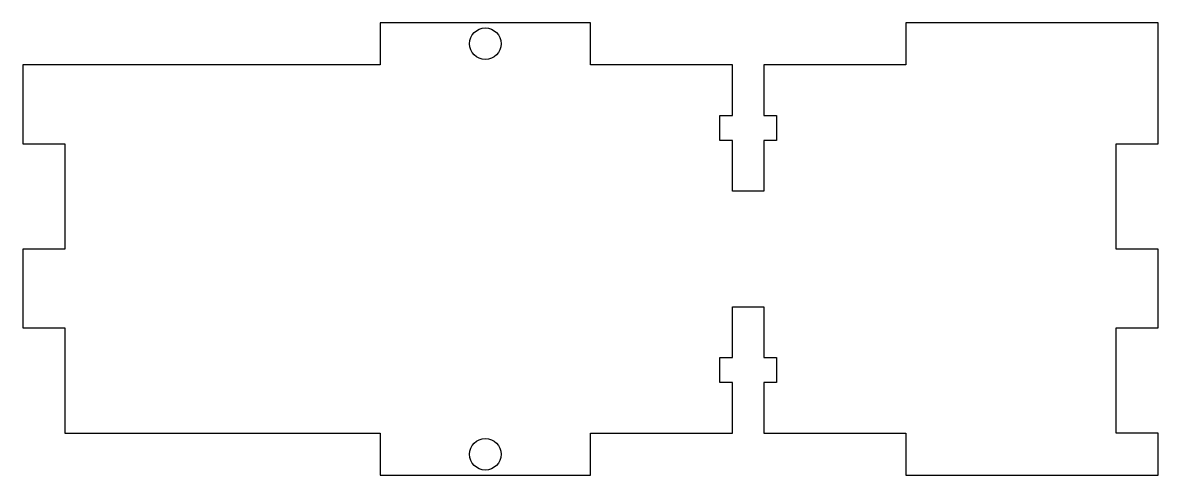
# Model space of a CAD drawing. Header units: millimetres. Extents: x -54 to 54, y -22 to 22.
import ezdxf

# ---------------------------------------------------------------- set-up
doc = ezdxf.new("R2010")
doc.units = ezdxf.units.MM

msp = doc.modelspace()

# ---------------------------------------------------------------- linework, layer by layer
msp.add_lwpolyline([(16.5, -12.7), (16.5, -17.5), (30, -17.5), (30, -21.5), (54, -21.5), (54, -17.5), (50, -17.5), (50, -7.5), (54, -7.5), (54, 0), (50, 0), (50, 10), (54, 10), (54, 21.5), (30, 21.5), (30, 17.5), (16.5, 17.5), (16.5, 12.7), (17.7, 12.7), (17.7, 10.3), (16.5, 10.3), (16.5, 5.5), (13.5, 5.5), (13.5, 10.3), (12.3, 10.3), (12.3, 12.7), (13.5, 12.7), (13.5, 17.5), (0, 17.5), (0, 21.5), (-20, 21.5), (-20, 17.5), (-54, 17.5), (-54, 10), (-50, 10), (-50, 0), (-54, 0), (-54, -7.5), (-50, -7.5), (-50, -17.5), (-20, -17.5), (-20, -21.5), (0, -21.5), (0, -17.5), (13.5, -17.5), (13.5, -12.7), (12.3, -12.7), (12.3, -10.3), (13.5, -10.3), (13.5, -5.5), (16.5, -5.5), (16.5, -10.3), (17.7, -10.3), (17.7, -12.7)], close=True)
for centre in [(-10, 19.5), (-10, -19.5)]:
    msp.add_circle(centre, 1.5)

doc.saveas('drawing.dxf')
